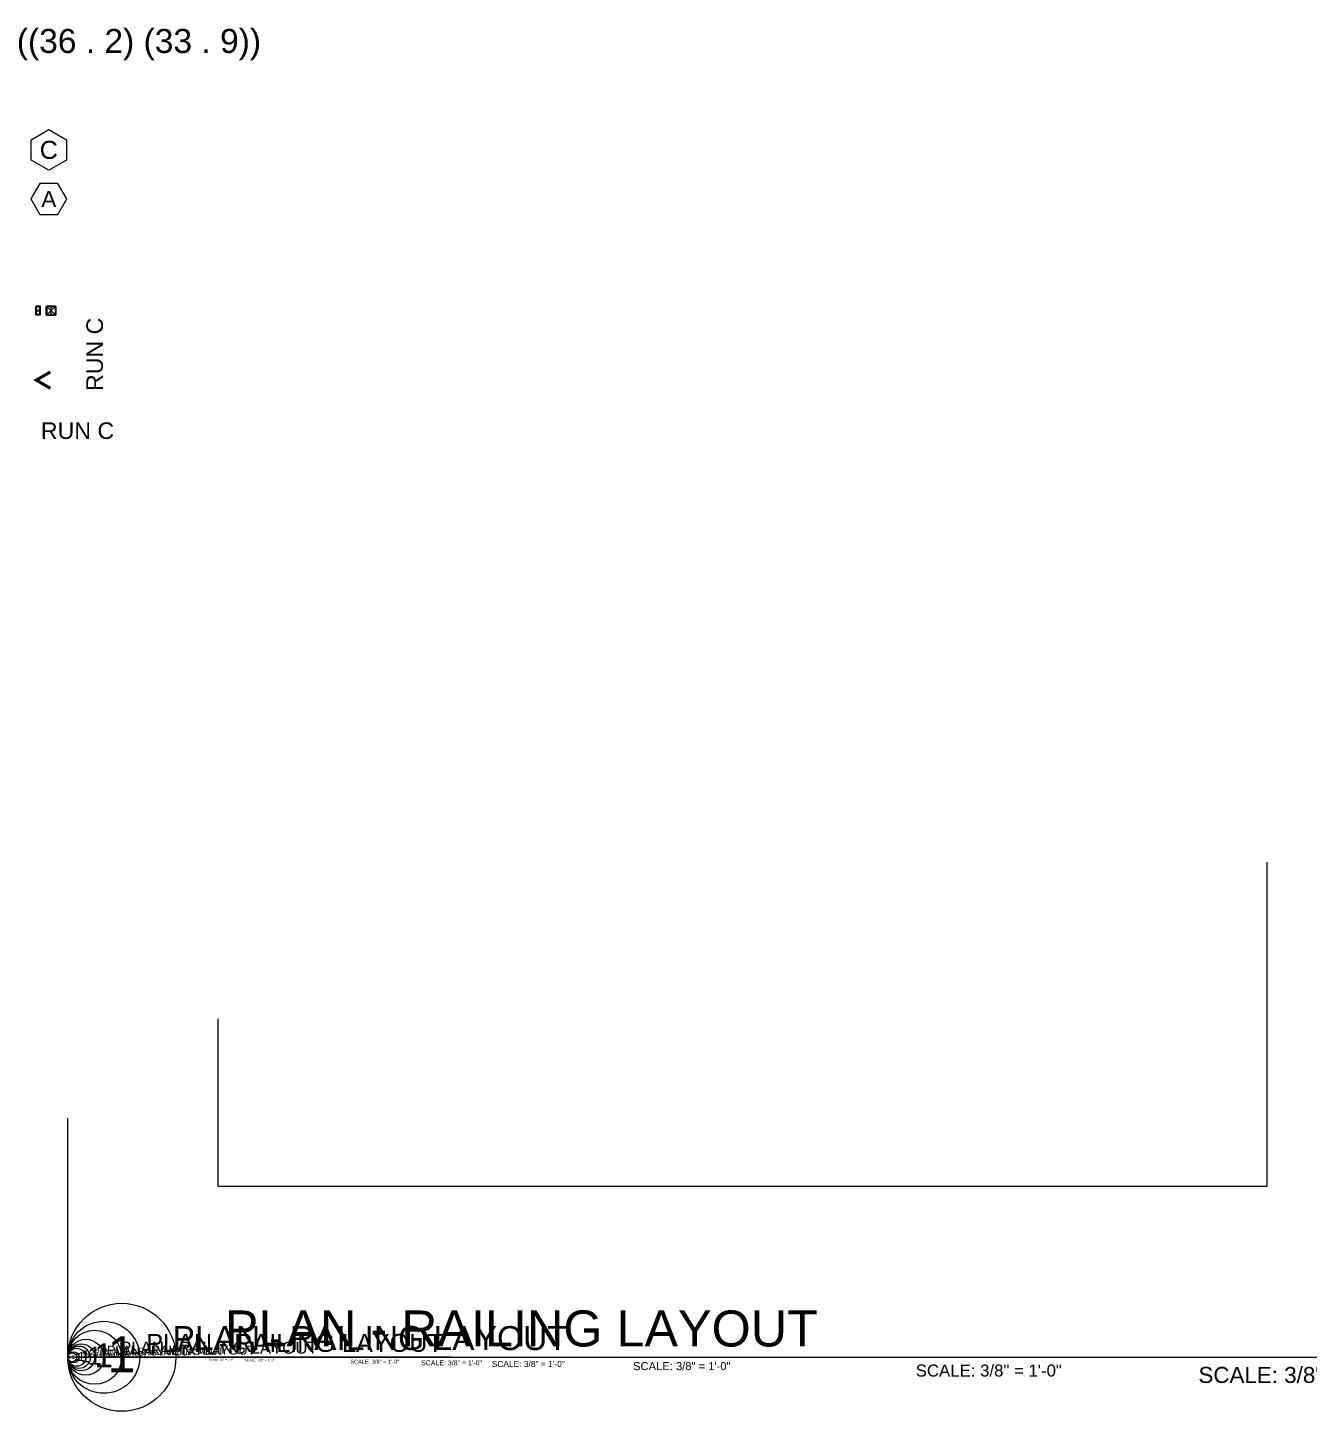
# Model space of a CAD drawing. Header units: inches. Extents: x -297 to 791, y -313 to 332.
# Drawn here: x -10 to 310.3, y -13.2 to 332.5 of the extents above; entities that cross this region are included whole.
import ezdxf
from ezdxf.enums import TextEntityAlignment as Align

# ---------------------------------------------------------------- set-up
doc = ezdxf.new("R2010")
doc.units = ezdxf.units.IN
doc.header["$LTSCALE"] = 0.5
doc.header["$MEASUREMENT"] = 0
doc.set_wipeout_variables(frame=1)
doc.layers.get('Defpoints').update_dxf_attribs({"color": 85})
for name, color, linetype in [('1', 161, 'Continuous'), ('Detail', 251, 'Continuous'), ('Dims', 1, 'Continuous'), ('Dims @ 1 (1)', 1, 'Continuous'), ('Dims @ 1 (2)', 1, 'Continuous'), ('Dims @ 10', 1, 'Continuous'), ('Dims @ 12', 1, 'Continuous'), ('Dims @ 16', 1, 'Continuous'), ('Dims @ 24', 1, 'Continuous'), ('Dims @ 32', 1, 'Continuous'), ('Dims @ 4', 1, 'Continuous'), ('Dims @ 48', 1, 'Continuous'), ('Dims @ 5', 1, 'Continuous'), ('Dims @ 8', 1, 'Continuous'), ('KEY PLAN', 43, 'Continuous'), ('PKTP-TAG', 81, 'Continuous'), ('POST-TAG', 4, 'Continuous'), ('TITLE-CALLOUT', 30, 'Continuous')]:
    doc.layers.add(name, color=color, linetype=linetype)
doc.layers.add('ALIGN_NP', color=193, linetype='Continuous', plot=False)
for name, color, linetype, lineweight in [('Cable', 230, 'Continuous', 40), ('Cable-1', 230, 'Continuous', 40), ('NOTES', 7, 'Continuous', 30)]:
    doc.layers.add(name, color=color, linetype=linetype, lineweight=lineweight)
doc.styles.add('GreenTitle', font='arial.ttf', dxfattribs={"height": 0.0625})
doc.styles.get("Standard").update_dxf_attribs({"font": 'arial.ttf'})
doc.styles.add('TXT-Standard', font='arial.ttf')

# ---------------------------------------------------------------- blocks, each defined once
blk = doc.blocks.new('PICKET PANEL CALL-OUT')
blk.add_wipeout([(0, -10.13), (8.77, -5.06), (8.77, 5.06), (0, 10.12), (-8.77, 5.06), (-8.77, -5.06)])
blk.add_lwpolyline([(0, -10.13), (8.77, -5.06), (8.77, 5.06), (0, 10.12), (-8.77, 5.06), (-8.77, -5.06)], close=True)
at = {"flags": 8}
blk.add_attdef('TAG', text='', height=9, dxfattribs=at).set_placement((0, 0), align=Align.MIDDLE_CENTER)
blk = doc.blocks.new('*U251')
at = {"layer": 'TITLE-CALLOUT'}
for q in [(0.5625, 0), (10.3458, 0)]:
    blk.add_line((1.991, 0), q, dxfattribs=at)
blk.add_circle((0.2812, 0), 0.2812, dxfattribs=at)
at = {"layer": 'NOTES', "style": 'TXT-Standard', "flags": 8}
blk.add_attdef('VIEWNAME', text='', height=0.1875, dxfattribs=at).set_placement((0.8175, 0), align=Align.BOTTOM_LEFT)
blk.add_attdef('#', text='', height=0.1875, dxfattribs=at).set_placement((0.2803, 0.0155), align=Align.MIDDLE_CENTER)
blk.add_attdef('VPSCALE', text='', height=0.125, dxfattribs=at).set_placement((10.3458, -0.0753), align=Align.TOP_RIGHT)
blk = doc.blocks.new('*U258')
at = {"layer": 'Dims @ 1 (1)'}
blk.add_blockref('*U251', (0, 0.28), dxfattribs=at).add_auto_attribs({'#': '1', 'VIEWNAME': 'PLAN - RAILING LAYOUT', 'VPSCALE': 'SCALE: 3/8" = 1\'-0"'})
at = {"layer": 'Dims @ 1 (2)'}
blk.add_blockref('*U251', (0, 0.28), dxfattribs=at).add_auto_attribs({'#': '1', 'VIEWNAME': 'PLAN - RAILING LAYOUT', 'VPSCALE': 'SCALE: 3/8" = 1\'-0"'})
at = {"layer": 'Dims @ 10', "xscale": 10, "yscale": 10, "zscale": 10}
blk.add_blockref('*U251', (0, 0.28), dxfattribs=at).add_auto_attribs({'#': '1', 'VIEWNAME': 'PLAN - RAILING LAYOUT', 'VPSCALE': 'SCALE: 3/8" = 1\'-0"'})
at = {"layer": 'Dims @ 12', "xscale": 12, "yscale": 12, "zscale": 12}
blk.add_blockref('*U251', (0, 0.28), dxfattribs=at).add_auto_attribs({'#': '1', 'VIEWNAME': 'PLAN - RAILING LAYOUT', 'VPSCALE': 'SCALE: 3/8" = 1\'-0"'})
at = {"layer": 'Dims @ 16', "xscale": 16, "yscale": 16, "zscale": 16}
blk.add_blockref('*U251', (0, 0.28), dxfattribs=at).add_auto_attribs({'#': '1', 'VIEWNAME': 'PLAN - RAILING LAYOUT', 'VPSCALE': 'SCALE: 3/8" = 1\'-0"'})
at = {"layer": 'Dims @ 24', "xscale": 24, "yscale": 24, "zscale": 24}
blk.add_blockref('*U251', (0, 0.28), dxfattribs=at).add_auto_attribs({'#': '1', 'VIEWNAME': 'PLAN - RAILING LAYOUT', 'VPSCALE': 'SCALE: 3/8" = 1\'-0"'})
at = {"layer": 'Dims @ 32', "xscale": 32, "yscale": 32, "zscale": 32}
blk.add_blockref('*U251', (0, 0.28), dxfattribs=at).add_auto_attribs({'#': '1', 'VIEWNAME': 'PLAN - RAILING LAYOUT', 'VPSCALE': 'SCALE: 3/8" = 1\'-0"'})
at = {"layer": 'Dims @ 4', "xscale": 4, "yscale": 4, "zscale": 4}
blk.add_blockref('*U251', (0, 0.28), dxfattribs=at).add_auto_attribs({'#': '1', 'VIEWNAME': 'PLAN - RAILING LAYOUT', 'VPSCALE': 'SCALE: 3/8" = 1\'-0"'})
at = {"layer": 'Dims @ 48', "xscale": 48, "yscale": 48, "zscale": 48}
blk.add_blockref('*U251', (0, 0.28), dxfattribs=at).add_auto_attribs({'#': '1', 'VIEWNAME': 'PLAN - RAILING LAYOUT', 'VPSCALE': 'SCALE: 3/8" = 1\'-0"'})
at = {"layer": 'Dims @ 5', "xscale": 5, "yscale": 5, "zscale": 5}
blk.add_blockref('*U251', (0, 0.28), dxfattribs=at).add_auto_attribs({'#': '1', 'VIEWNAME': 'PLAN - RAILING LAYOUT', 'VPSCALE': 'SCALE: 3/8" = 1\'-0"'})
at = {"layer": 'Dims @ 8', "xscale": 8, "yscale": 8, "zscale": 8}
blk.add_blockref('*U251', (0, 0.28), dxfattribs=at).add_auto_attribs({'#': '1', 'VIEWNAME': 'PLAN - RAILING LAYOUT', 'VPSCALE': 'SCALE: 3/8" = 1\'-0"'})
blk = doc.blocks.new('CABLE TAG')
blk.add_wipeout([(-11.92, 0), (-9.59, -4.03), (9.59, -4.03), (11.92, 0), (9.59, 4.03), (-9.59, 4.03)])
blk.add_attdef('LABEL', text='', height=4.14).set_placement((0, 0), align=Align.MIDDLE_CENTER)
blk = doc.blocks.new('POST-TL')
for points in [[(-0.55, -0.98), (-0.55, 0.98, -0.414214), (-0.35, 1.19), (0.35, 1.19, -0.414214), (0.55, 0.98), (0.55, -0.98, -0.414214), (0.35, -1.19), (-0.35, -1.19, -0.414214), (-0.55, -0.98)], [(-0.15, 1.07), (0.15, 1.07, 0.848047), (0.24, 1.04, -2.34745), (0.29, 0.88, 1), (0.25, 0.79, 0.195976), (0.41, 0.78, -0.510056), (0.43, 0.77), (0.43, 0.59, 1), (0.43, 0.48), (0.43, 0.19, 0.305322), (0.2, 0.15, 1), (0.26, 0.08, -2.347638), (0.26, -0.08, 1), (0.2, -0.15, 0.305322), (0.43, -0.19), (0.43, -0.48, 1), (0.43, -0.59), (0.43, -0.77, -0.510068), (0.41, -0.78, 0.195966), (0.25, -0.79, 1.000018), (0.29, -0.88, -2.347508), (0.24, -1.04, 0.848063), (0.15, -1.07), (-0.15, -1.07, 0.848048), (-0.24, -1.04, -2.34745), (-0.29, -0.88, 1), (-0.25, -0.79, 0.195976), (-0.41, -0.78, -0.510055), (-0.43, -0.77), (-0.43, -0.59, 1), (-0.43, -0.48), (-0.43, -0.19, 0.305599), (-0.2, -0.15, 1), (-0.26, -0.08, -2.347638), (-0.26, 0.08, 1), (-0.2, 0.15, 0.305599), (-0.43, 0.19), (-0.43, 0.48, 1), (-0.43, 0.59), (-0.43, 0.77, -0.510068), (-0.41, 0.78, 0.195966), (-0.25, 0.79, 1.000018), (-0.29, 0.88, -2.347506), (-0.24, 1.04, 0.848063), (-0.15, 1.07)]]:
    blk.add_lwpolyline(points, format="xyb")
at = {"layer": 'Defpoints'}
blk.add_lwpolyline([(-0.35, 0), (0.34, 0)], dxfattribs=at)
blk = doc.blocks.new('POST')
for points in [[(-1.19, 0.98, -0.414214), (-0.98, 1.19), (0.98, 1.19, -0.414214), (1.19, 0.98), (1.19, -0.98, -0.414214), (0.98, -1.19), (-0.98, -1.19, -0.414214), (-1.19, -0.98)], [(0.18, -1.09), (0.48, -1.09, -1), (0.59, -1.09), (0.8, -1.09, -0.128578), (0.77, -0.99, -1), (0.87, -0.99, 2.347638), (0.99, -0.87, -1), (0.99, -0.77, -0.128578), (1.09, -0.8), (1.09, -0.59, -1), (1.09, -0.48), (1.09, -0.09), (1.08, -0.08), (1.09, -0.07), (1.09, 0.07), (1.08, 0.08), (1.09, 0.09), (1.09, 0.48, -1), (1.09, 0.59), (1.09, 0.8, -0.128578), (0.99, 0.77, -1), (0.99, 0.87, 2.347638), (0.87, 0.99, -1), (0.77, 0.99, -0.128578), (0.8, 1.09), (0.59, 1.09, -1), (0.48, 1.09), (0.18, 1.09, -0.336086), (0.15, 0.84, -1), (0.08, 0.9, 2.347638), (-0.08, 0.9, -1), (-0.15, 0.84, -0.336086), (-0.18, 1.09), (-0.48, 1.09, -1), (-0.59, 1.09), (-0.8, 1.09, -0.128578), (-0.77, 0.99, -1), (-0.87, 0.99, 2.347638), (-0.99, 0.87, -1), (-0.99, 0.77, -0.128578), (-1.09, 0.8), (-1.09, 0.59, -1), (-1.09, 0.48), (-1.09, -0.48, -1), (-1.09, -0.59), (-1.09, -0.8, -0.128578), (-0.99, -0.77, -1), (-0.99, -0.87, 2.347638), (-0.87, -0.99, -1), (-0.77, -0.99, -0.128578), (-0.8, -1.09), (-0.59, -1.09, -1), (-0.48, -1.09), (-0.18, -1.09, -0.336086), (-0.15, -0.84, -1), (-0.08, -0.9, 2.347638), (0.08, -0.9, -1), (0.15, -0.84, -0.336086)]]:
    blk.add_lwpolyline(points, format="xyb", close=True)
at = {"layer": 'Defpoints'}
for p, q in [((-0.98, 0.98), (0.98, -0.98)), ((0.98, 0.98), (-0.98, -0.98)), ((0, -0.98), (0, 0.98))]:
    blk.add_line(p, q, dxfattribs=at)
blk = doc.blocks.new('*U255')
at = {"layer": 'Cable', "const_width": 0.75}
blk.add_lwpolyline([(3.54, -2.05), (3.54, -2.05), (0, 0), (3.54, 2.05)], dxfattribs=at)
blk = doc.blocks.new('POST-DRILLED CALL-OUT')
blk.add_wipeout([(-4.5, 0), (-2.25, -3.9), (2.25, -3.9), (4.5, 0), (2.25, 3.9), (-2.25, 3.9)])
blk.add_lwpolyline([(-4.5, 0), (-2.25, -3.9), (2.25, -3.9), (4.5, 0), (2.25, 3.9), (-2.25, 3.9)], close=True)
at = {"flags": 8}
blk.add_attdef('TAG', text='', height=4, dxfattribs=at).set_placement((0, 0), align=Align.MIDDLE_CENTER)

msp = doc.modelspace()

# ---------------------------------------------------------------- linework, layer by layer
at = {"layer": 'ALIGN_NP'}
msp.add_line((0, 0), (0, 60), dxfattribs=at)
at = {"layer": 'KEY PLAN'}
for p, q in [((299.46144, 123.98349), (299.46143, 42.9217)), ((37.58531, 42.9217), (37.58531, 84.85991)), ((299.46143, 42.9217), (37.58531, 42.9217))]:
    msp.add_line(p, q, dxfattribs=at)

# ---------------------------------------------------------------- block references
at = {"layer": 'Cable'}
ref = msp.add_blockref('CABLE TAG', (6.72181, 250.87704), dxfattribs=dict(at, rotation=90))
ref.add_attrib('LABEL', 'RUN C', dxfattribs={"layer": 'Cable-1', "height": 4.137501, "rotation": 90}).set_placement((6.72181, 250.87704), align=Align.MIDDLE_CENTER)
msp.add_blockref('*U255', (-7.85622, 244.43202), dxfattribs=at)
ref = msp.add_blockref('CABLE TAG', (2.44549, 231.80257), dxfattribs=at)
ref.add_attrib('LABEL', 'RUN C', dxfattribs={"layer": 'Cable-1', "height": 4.137501}).set_placement((2.44549, 231.80257), align=Align.MIDDLE_CENTER)
at = {"layer": 'Detail'}
for name, p in [('POST-TL', (-7.41013, 261.82383)), ('POST', (-4.16082, 261.77242))]:
    msp.add_blockref(name, p, dxfattribs=at)
at = {"layer": 'Dims'}
msp.add_blockref('*U258', (0, 0), dxfattribs=at)
at = {"layer": 'PKTP-TAG'}
ref = msp.add_blockref('PICKET PANEL CALL-OUT', (-4.72594, 301.95624), dxfattribs=dict(at, xscale=-0.5, yscale=0.5, zscale=0.5))
ref.add_attrib('PICKETPANEL', 'C', dxfattribs={"height": 4.5}).set_placement((-4.72594, 301.95624), align=Align.MIDDLE_CENTER)
at = {"layer": 'POST-TAG'}
ref = msp.add_blockref('POST-DRILLED CALL-OUT', (-4.72594, 289.7009), dxfattribs=at)
ref.add_attrib('TAG', 'A', dxfattribs={"layer": '0', "height": 4}).set_placement((-4.72594, 289.7009), align=Align.MIDDLE_CENTER)

# ---------------------------------------------------------------- texts
at = {"layer": '1', "insert": (-12.7209, 332.17467), "char_height": 6, "attachment_point": 1, "style": 'GreenTitle'}
msp.add_mtext_dynamic_manual_height_columns('((36 . 2) (33 . 9))', width=102.6662659, gutter_width=0.3125, heights=[0], dxfattribs=at)

doc.saveas('drawing.dxf')
